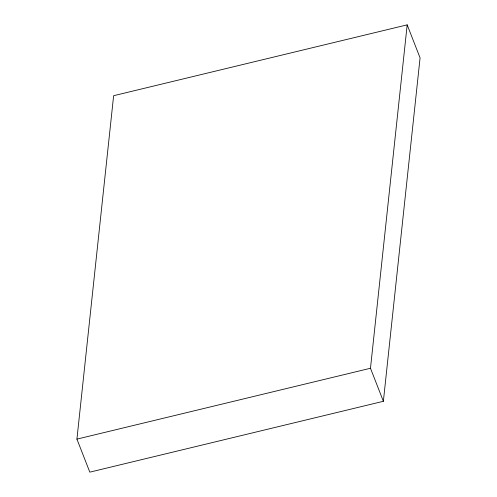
<?xml version="1.0" encoding="UTF-8"?>
<svg xmlns="http://www.w3.org/2000/svg" width="497" height="497" viewBox="0 0 497 497"><rect width="100%" height="100%" fill="white"/><g stroke="black" fill="none" stroke-linecap="round" stroke-linejoin="round"><path stroke-width="0.75" d="M76.923 439.124L113.627 95.704L407.18 24.85L420.077 57.876L383.373 401.296L89.82 472.15L76.923 439.124L370.482 368.265L407.18 24.85M370.482 368.265L383.373 401.296"/></g></svg>
